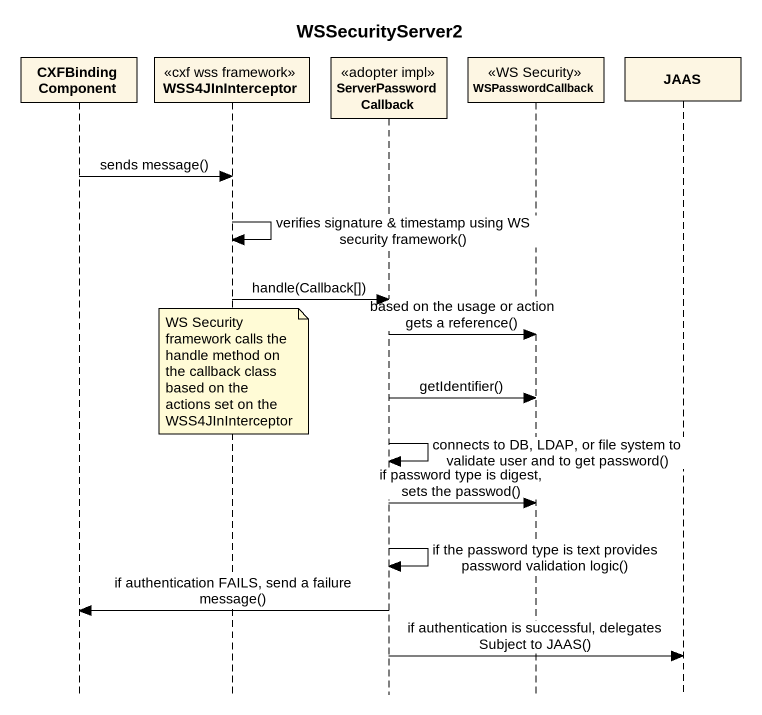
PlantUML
@startuml
title WSSecurityServer2
hide footbox
participant "CXFBinding Component" as CXFBinding_Component
participant WSS4JInInterceptor <<cxf wss framework>>
participant "ServerPassword Callback" as ServerPassword_Callback <<adopter impl>>
participant WSPasswordCallback <<WS Security>>
participant JAAS

CXFBinding_Component -> WSS4JInInterceptor : sends message()
WSS4JInInterceptor -> WSS4JInInterceptor : verifies signature & timestamp using WS security framework()
WSS4JInInterceptor -> ServerPassword_Callback : handle(Callback[])
ServerPassword_Callback -> WSPasswordCallback : based on the usage or action gets a reference()
note over WSS4JInInterceptor : WS Security framework calls the handle method on the callback class based on the actions set on the WSS4JInInterceptor
ServerPassword_Callback -> WSPasswordCallback : getIdentifier()
ServerPassword_Callback -> ServerPassword_Callback : connects to DB, LDAP, or file system to validate user and to get password()
ServerPassword_Callback -> WSPasswordCallback : if password type is digest, sets the passwod()
ServerPassword_Callback -> ServerPassword_Callback : if the password type is text provides password validation logic()
ServerPassword_Callback -> CXFBinding_Component : if authentication FAILS, send a failure message()
ServerPassword_Callback -> JAAS : if authentication is successful, delegates Subject to JAAS()
@enduml
